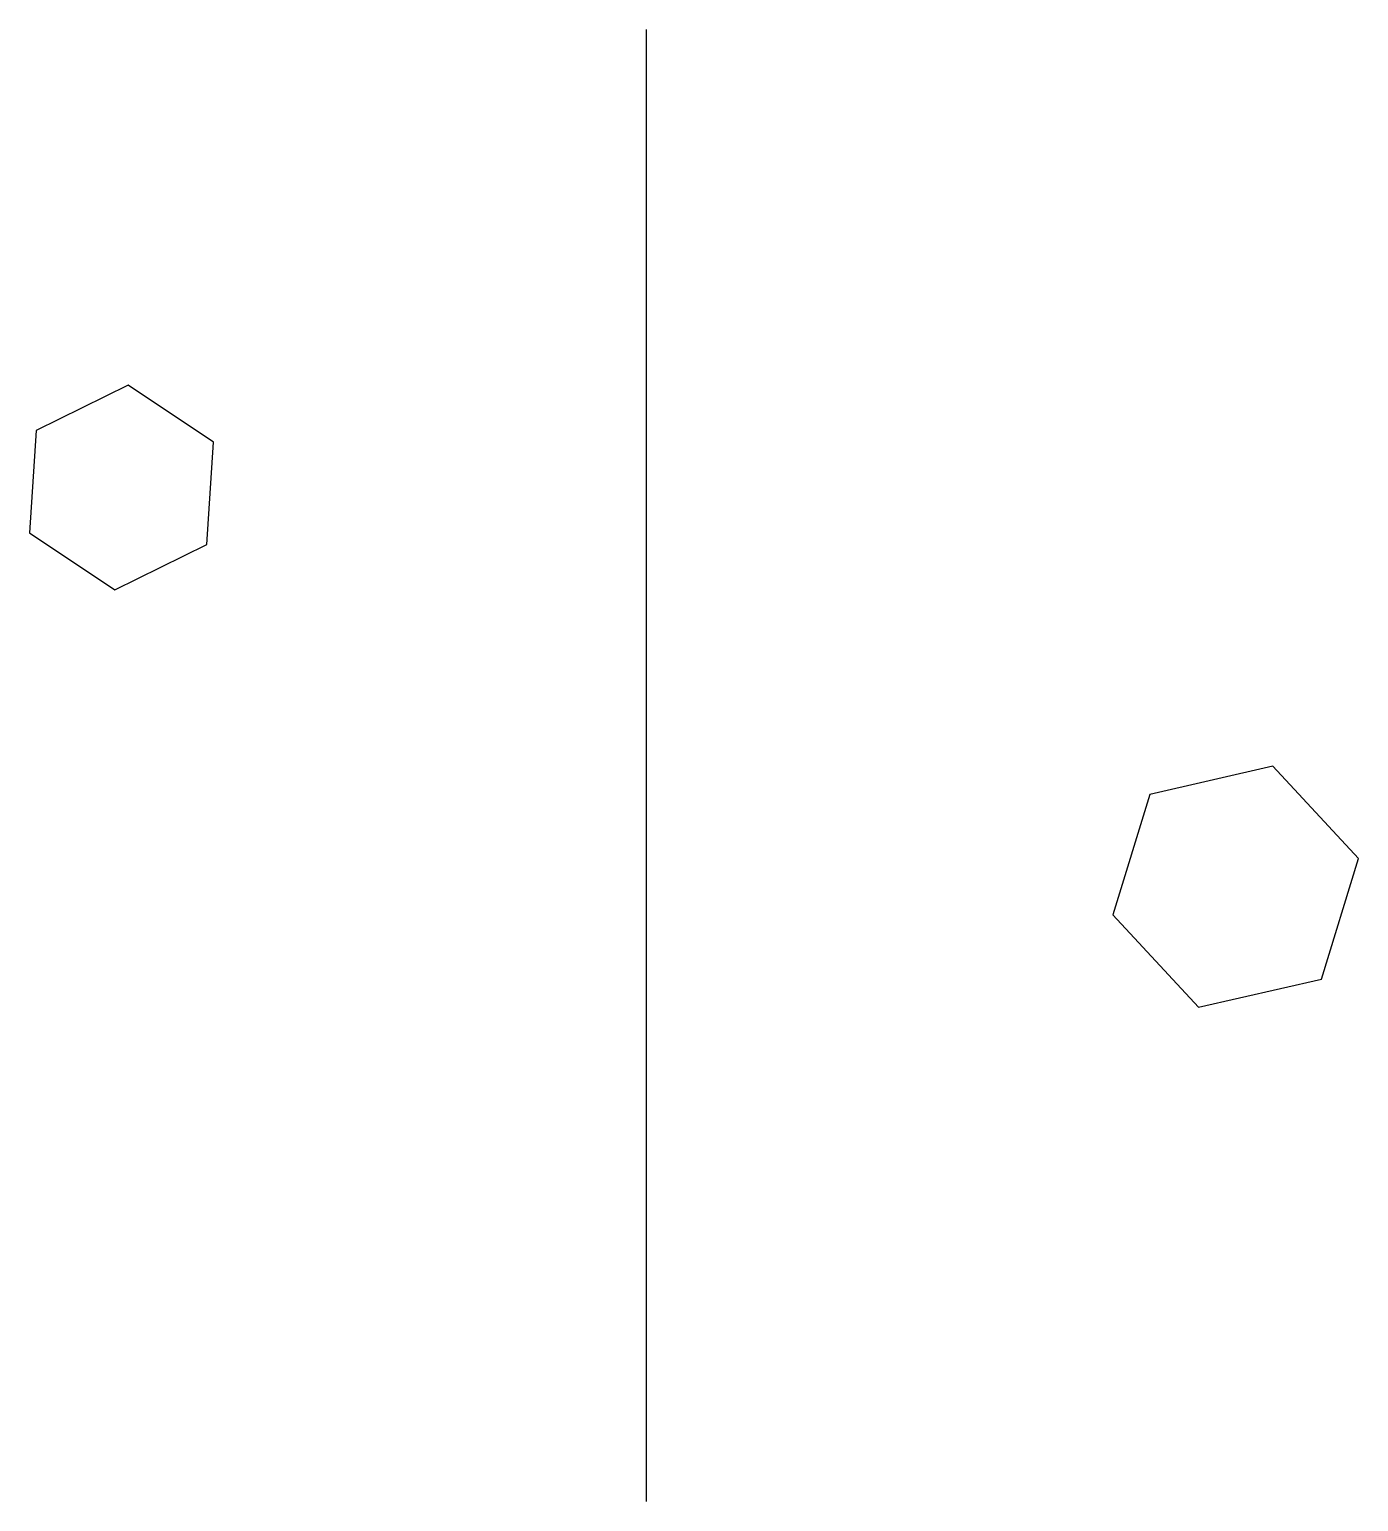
# Model space of a CAD drawing. Extents: x -15.4 to 2.7, y -10 to 10.
import ezdxf

# ---------------------------------------------------------------- set-up
doc = ezdxf.new("R2010")
doc.units = 0
doc.layers.get('0').update_dxf_attribs({"linetype": 'CONTINUOUS'})

msp = doc.modelspace()

# ---------------------------------------------------------------- linework, layer by layer
msp.add_line((-7, -10), (-7, 10))
for points in [[(-14.226, 2.386), (-12.975, 3.002), (-12.883, 4.393), (-14.042, 5.169), (-15.292, 4.553), (-15.384, 3.162)], [(1.511, -0.008), (-0.159, -0.392), (-0.662, -2.03), (0.505, -3.284), (2.175, -2.901), (2.678, -1.263)]]:
    msp.add_lwpolyline(points, close=True)

doc.saveas('drawing.dxf')
